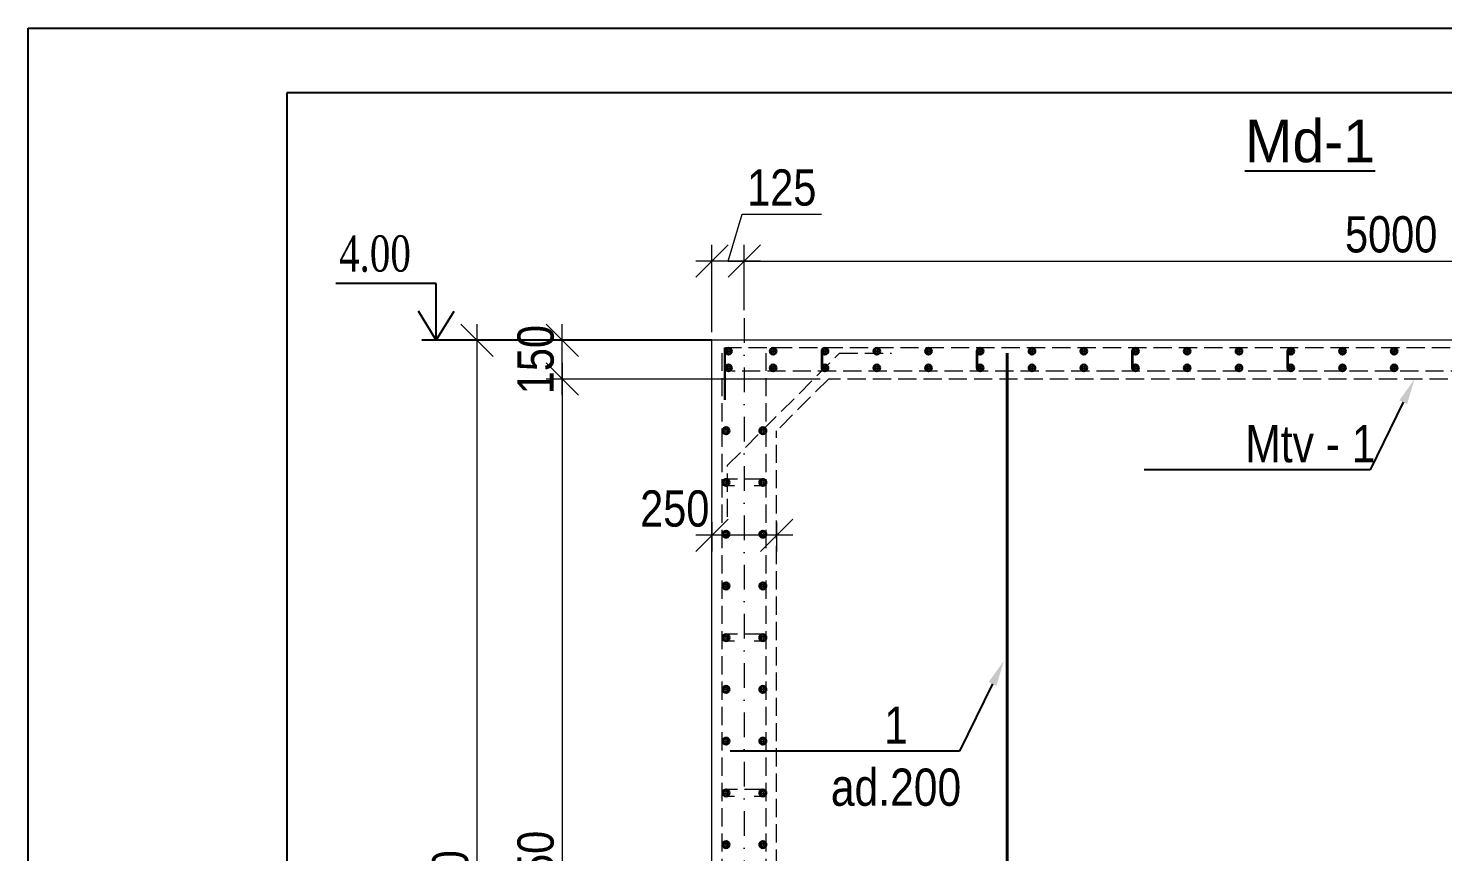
# Model space of a CAD drawing. Header units: millimetres. Extents: x 1067644 to 1117794, y -913136 to -692535.
# Drawn here: x 1077593 to 1088525, y -794106 to -787739 of the extents above; entities that cross this region are included whole.
import ezdxf
from ezdxf import colors
from ezdxf.entities.mleader import LeaderData, LeaderLine
from ezdxf.math import Vec2, Vec3

# ---------------------------------------------------------------- set-up
doc = ezdxf.new("R2010")
doc.units = ezdxf.units.MM
doc.linetypes.add('DASHDOT', pattern=[25.4, 12.7, -6.35, 0, -6.35])
doc.linetypes.add('Hidden Line', pattern=[391.222223, 282.222223, -109])
doc.layers.add('Layer3', color=7, linetype='Continuous', lineweight=13)
doc.styles.add('400', font='times.ttf', dxfattribs={"width": 0.75, "height": 300})
doc.styles.get("Standard").update_dxf_attribs({"font": 'a3ar(la).ttf'})
doc.styles.add('style6', font='ARIALN.TTF', dxfattribs={"height": 300})
doc.styles.add('yazitipi', font='ARIALN.TTF')
doc.dimstyles.new('sevda', dxfattribs={"dimscale": 100, "dimtxt": 2.8, "dimasz": 2.5, "dimexe": 1.25, "dimexo": 0.625, "dimtad": 1, "dimtxsty": 'yazitipi', "dimblk": 'OBLIQUE', "dimcen": 2.5, "dimdle": 1.25, "dimclrd": 253, "dimclre": 253, "dimclrt": 73, "dimaunit": 1, "dimadec": 3, "dimazin": 0, "dimtfac": 1, "dimtmove": 1, "dimatfit": 3, "dimfxl": 1, "dimlwd": 13, "dimlwe": 13, "dimarcsym": 0})

# ---------------------------------------------------------------- blocks, each defined once
blk = doc.blocks.new('_Oblique')
at = {"color": 0, "linetype": 'ByBlock', "lineweight": -2}
blk.add_line((-0.5, -0.5), (0.5, 0.5), dxfattribs=at)
blk = doc.blocks.new('*D66')
at = {"color": 253, "lineweight": 13, "ltscale": 15, "transparency": 16777216}
for p, q in [((1081721, -790576), (1081721, -790026)), ((1083715, -790151), (1081596, -790151)), ((1083715, -790451), (1081596, -790451))]:
    blk.add_line(p, q, dxfattribs=at)
at = {"layer": 'Defpoints', "color": 0, "ltscale": 15, "transparency": 16777216}
for p in [(1081721, -790151), (1083777, -790151), (1083777, -790451)]:
    blk.add_point(p, dxfattribs=at)
at = {"color": 253, "lineweight": 13, "ltscale": 15, "transparency": 16777216, "xscale": 250, "yscale": 250, "zscale": 250}
for p, rotation in [((1081721, -790151), 90), ((1081721, -790451), 270)]:
    blk.add_blockref('_Oblique', p, dxfattribs=dict(at, rotation=rotation))
at = {"color": 73, "ltscale": 15, "transparency": 16777216, "insert": (1081516, -790301), "char_height": 280, "attachment_point": 5, "rotation": 90, "style": 'yazitipi'}
blk.add_mtext('150', dxfattribs=at)
blk = doc.blocks.new('*D67')
at = {"color": 253, "lineweight": 13, "ltscale": 15, "transparency": 16777216}
for p, q in [((1083127, -789919), (1083127, -789414)), ((1093127, -789867), (1093127, -789414)), ((1083002, -789539), (1093252, -789539))]:
    blk.add_line(p, q, dxfattribs=at)
at = {"layer": 'Defpoints', "color": 0, "ltscale": 15, "transparency": 16777216}
for p in [(1093127, -789539), (1093127, -789930), (1083127, -789981)]:
    blk.add_point(p, dxfattribs=at)
at = {"color": 253, "lineweight": 13, "ltscale": 15, "transparency": 16777216, "xscale": 250, "yscale": 250, "zscale": 250, "rotation": 180}
blk.add_blockref('_Oblique', (1083127, -789539), dxfattribs=at)
at = {"color": 253, "lineweight": 13, "ltscale": 15, "transparency": 16777216, "xscale": 250, "yscale": 250, "zscale": 250}
blk.add_blockref('_Oblique', (1093127, -789539), dxfattribs=at)
at = {"color": 73, "ltscale": 15, "transparency": 16777216, "insert": (1088127, -789334), "char_height": 280, "attachment_point": 5, "style": 'yazitipi'}
blk.add_mtext('5000', dxfattribs=at)
blk = doc.blocks.new('*D68')
at = {"color": 253, "lineweight": 13, "ltscale": 15, "transparency": 16777216}
for p, q in [((1083002, -789539), (1083111, -789177)), ((1083111, -789177), (1083723, -789177)), ((1082877, -790088), (1082877, -789414)), ((1083127, -789919), (1083127, -789414)), ((1083252, -789539), (1082752, -789539))]:
    blk.add_line(p, q, dxfattribs=at)
at = {"layer": 'Defpoints', "color": 0, "ltscale": 15, "transparency": 16777216}
for p in [(1082877, -789539), (1083127, -789981), (1082877, -790151)]:
    blk.add_point(p, dxfattribs=at)
at = {"color": 253, "lineweight": 13, "ltscale": 15, "transparency": 16777216, "xscale": 250, "yscale": 250, "zscale": 250, "rotation": 180}
blk.add_blockref('_Oblique', (1082877, -789539), dxfattribs=at)
at = {"color": 253, "lineweight": 13, "ltscale": 15, "transparency": 16777216, "xscale": 250, "yscale": 250, "zscale": 250}
blk.add_blockref('_Oblique', (1083127, -789539), dxfattribs=at)
at = {"color": 73, "ltscale": 15, "transparency": 16777216, "insert": (1083417, -788972), "char_height": 280, "attachment_point": 5, "style": 'yazitipi'}
blk.add_mtext('125', dxfattribs=at)
blk = doc.blocks.new('*D110')
at = {"color": 253, "lineweight": 13, "ltscale": 15, "transparency": 16777216}
for p, q in [((1082877, -791554), (1082877, -791784)), ((1083377, -791554), (1083377, -791784)), ((1083502, -791659), (1082752, -791659))]:
    blk.add_line(p, q, dxfattribs=at)
at = {"layer": 'Defpoints', "color": 0, "ltscale": 15, "transparency": 16777216}
for p in [(1082877, -791492), (1083377, -791492), (1082877, -791659)]:
    blk.add_point(p, dxfattribs=at)
at = {"color": 253, "lineweight": 13, "ltscale": 15, "transparency": 16777216, "xscale": 250, "yscale": 250, "zscale": 250}
for p, rotation in [((1082877, -791659), 180.0000000000261), ((1083377, -791659), 2.60592e-11)]:
    blk.add_blockref('_Oblique', p, dxfattribs=dict(at, rotation=rotation))
at = {"color": 73, "ltscale": 15, "transparency": 16777216, "insert": (1082590, -791454), "char_height": 280, "attachment_point": 5, "style": 'yazitipi'}
blk.add_mtext('250', dxfattribs=at)
blk = doc.blocks.new('ntnntyht')
at = {"lineweight": 25}
for p, q in [((1961564, -20955), (2003567, -20955)), ((1961564, -50629), (1961564, -20955))]:
    blk.add_line(p, q, dxfattribs=at)
at = {"lineweight": 25, "ltscale": 15}
for p, q in [((2003045, -21477), (1963653, -21477)), ((1963654, -50106), (1963654, -21476))]:
    blk.add_line(p, q, dxfattribs=at)
blk = doc.blocks.new('*D156')
at = {"color": 253, "lineweight": 13, "ltscale": 15, "transparency": 16777216}
for p, q in [((1081721, -790326), (1081721, -798276)), ((1082593, -790451), (1081596, -790451)), ((1082593, -798151), (1081596, -798151))]:
    blk.add_line(p, q, dxfattribs=at)
at = {"layer": 'Defpoints', "color": 0, "ltscale": 15, "transparency": 16777216}
for p in [(1082655, -790451), (1081721, -798151), (1082655, -798151)]:
    blk.add_point(p, dxfattribs=at)
at = {"color": 253, "lineweight": 13, "ltscale": 15, "transparency": 16777216, "xscale": 250, "yscale": 250, "zscale": 250}
for p, rotation in [((1081721, -790451), 90), ((1081721, -798151), 270)]:
    blk.add_blockref('_Oblique', p, dxfattribs=dict(at, rotation=rotation))
at = {"color": 73, "ltscale": 15, "transparency": 16777216, "insert": (1081516, -794301), "char_height": 280, "attachment_point": 5, "rotation": 90, "style": 'yazitipi'}
blk.add_mtext('3850', dxfattribs=at)
blk = doc.blocks.new('*D157')
at = {"color": 253, "lineweight": 13, "ltscale": 15, "transparency": 16777216}
for p, q in [((1081061, -790026), (1081061, -798876)), ((1081858, -790151), (1080936, -790151)), ((1081858, -798751), (1080936, -798751))]:
    blk.add_line(p, q, dxfattribs=at)
at = {"layer": 'Defpoints', "color": 0, "ltscale": 15, "transparency": 16777216}
for p in [(1081921, -790151), (1081061, -798751), (1081921, -798751)]:
    blk.add_point(p, dxfattribs=at)
at = {"color": 253, "lineweight": 13, "ltscale": 15, "transparency": 16777216, "xscale": 250, "yscale": 250, "zscale": 250}
for p, rotation in [((1081061, -790151), 90), ((1081061, -798751), 270)]:
    blk.add_blockref('_Oblique', p, dxfattribs=dict(at, rotation=rotation))
at = {"color": 73, "ltscale": 15, "transparency": 16777216, "insert": (1080856, -794451), "char_height": 280, "attachment_point": 5, "rotation": 90, "style": 'yazitipi'}
blk.add_mtext('4300', dxfattribs=at)

msp = doc.modelspace()

# ---------------------------------------------------------------- hatches: boundary and pattern name
at = {"lineweight": 9, "ltscale": 15}
h = msp.add_hatch(dxfattribs=at)
h.set_pattern_fill('ANGLE', color=256, scale=1.9)
h.set_pattern_definition([(0, (-828523.784, 653661.425), (0, 13.2715), [9.652, -3.6195]), (90, (-828523.784, 653661.425), (-13.2715, 8e-16), [9.652, -3.6195])])
edge = h.paths.add_edge_path()
edge.add_arc((1083005.371, -790236.322), 25.429, 0, 360)
h = msp.add_hatch(dxfattribs=at)
h.set_pattern_fill('ANGLE', color=256, scale=1.9)
h.set_pattern_definition([(0, (-828178.165, 653661.425), (0, 13.2715), [9.652, -3.6195]), (90, (-828178.165, 653661.425), (-13.2715, 8e-16), [9.652, -3.6195])])
edge = h.paths.add_edge_path()
edge.add_arc((1083350.99, -790236.322), 25.429, 0, 360)
h = msp.add_hatch(dxfattribs=at)
h.set_pattern_fill('ANGLE', color=256, scale=1.9)
h.set_pattern_definition([(0, (-827778.165, 653661.425), (0, 13.2715), [9.652, -3.6195]), (90, (-827778.165, 653661.425), (-13.2715, 8e-16), [9.652, -3.6195])])
edge = h.paths.add_edge_path()
edge.add_arc((1083750.99, -790236.322), 25.429, 0, 360)
h = msp.add_hatch(dxfattribs=at)
h.set_pattern_fill('ANGLE', color=256, scale=1.9)
h.set_pattern_definition([(0, (-827378.165, 653661.425), (0, 13.2715), [9.652, -3.6195]), (90, (-827378.165, 653661.425), (-13.2715, 8e-16), [9.652, -3.6195])])
edge = h.paths.add_edge_path()
edge.add_arc((1084150.99, -790236.322), 25.429, 0, 360)
h = msp.add_hatch(dxfattribs=at)
h.set_pattern_fill('ANGLE', color=256, scale=1.9)
h.set_pattern_definition([(0, (-826978.165, 653661.425), (0, 13.2715), [9.652, -3.6195]), (90, (-826978.165, 653661.425), (-13.2715, 8e-16), [9.652, -3.6195])])
edge = h.paths.add_edge_path()
edge.add_arc((1084550.99, -790236.322), 25.429, 0, 360)
h = msp.add_hatch(dxfattribs=at)
h.set_pattern_fill('ANGLE', color=256, scale=1.9)
h.set_pattern_definition([(0, (-826578.165, 653661.425), (0, 13.2715), [9.652, -3.6195]), (90, (-826578.165, 653661.425), (-13.2715, 8e-16), [9.652, -3.6195])])
edge = h.paths.add_edge_path()
edge.add_arc((1084950.99, -790236.322), 25.429, 0, 360)
h = msp.add_hatch(dxfattribs=at)
h.set_pattern_fill('ANGLE', color=256, scale=1.9)
h.set_pattern_definition([(0, (-826178.165, 653661.425), (0, 13.2715), [9.652, -3.6195]), (90, (-826178.165, 653661.425), (-13.2715, 8e-16), [9.652, -3.6195])])
edge = h.paths.add_edge_path()
edge.add_arc((1085350.99, -790236.322), 25.429, 0, 360)
h = msp.add_hatch(dxfattribs=at)
h.set_pattern_fill('ANGLE', color=256, scale=1.9)
h.set_pattern_definition([(0, (-825778.165, 653661.425), (0, 13.2715), [9.652, -3.6195]), (90, (-825778.165, 653661.425), (-13.2715, 8e-16), [9.652, -3.6195])])
edge = h.paths.add_edge_path()
edge.add_arc((1085750.99, -790236.322), 25.429, 0, 360)
h = msp.add_hatch(dxfattribs=at)
h.set_pattern_fill('ANGLE', color=256, scale=1.9)
h.set_pattern_definition([(0, (-825378.165, 653661.425), (0, 13.2715), [9.652, -3.6195]), (90, (-825378.165, 653661.425), (-13.2715, 8e-16), [9.652, -3.6195])])
edge = h.paths.add_edge_path()
edge.add_arc((1086150.99, -790236.322), 25.429, 0, 360)
h = msp.add_hatch(dxfattribs=at)
h.set_pattern_fill('ANGLE', color=256, scale=1.9)
h.set_pattern_definition([(0, (-824978.165, 653661.425), (0, 13.2715), [9.652, -3.6195]), (90, (-824978.165, 653661.425), (-13.2715, 8e-16), [9.652, -3.6195])])
edge = h.paths.add_edge_path()
edge.add_arc((1086550.99, -790236.322), 25.429, 0, 360)
h = msp.add_hatch(dxfattribs=at)
h.set_pattern_fill('ANGLE', color=256, scale=1.9)
h.set_pattern_definition([(0, (-824578.165, 653661.425), (0, 13.2715), [9.652, -3.6195]), (90, (-824578.165, 653661.425), (-13.2715, 8e-16), [9.652, -3.6195])])
edge = h.paths.add_edge_path()
edge.add_arc((1086950.99, -790236.322), 25.429, 0, 360)
h = msp.add_hatch(dxfattribs=at)
h.set_pattern_fill('ANGLE', color=256, scale=1.9)
h.set_pattern_definition([(0, (-824178.165, 653661.425), (0, 13.2715), [9.652, -3.6195]), (90, (-824178.165, 653661.425), (-13.2715, 8e-16), [9.652, -3.6195])])
edge = h.paths.add_edge_path()
edge.add_arc((1087350.99, -790236.322), 25.429, 0, 360)
h = msp.add_hatch(dxfattribs=at)
h.set_pattern_fill('ANGLE', color=256, scale=1.9)
h.set_pattern_definition([(0, (-823778.165, 653661.425), (0, 13.2715), [9.652, -3.6195]), (90, (-823778.165, 653661.425), (-13.2715, 8e-16), [9.652, -3.6195])])
edge = h.paths.add_edge_path()
edge.add_arc((1087750.99, -790236.322), 25.429, 0, 360)
h = msp.add_hatch(dxfattribs=at)
h.set_pattern_fill('ANGLE', color=256, scale=1.9)
h.set_pattern_definition([(0, (-823378.165, 653661.425), (0, 13.2715), [9.652, -3.6195]), (90, (-823378.165, 653661.425), (-13.2715, 8e-16), [9.652, -3.6195])])
edge = h.paths.add_edge_path()
edge.add_arc((1088150.99, -790236.322), 25.429, 0, 360)
h = msp.add_hatch(dxfattribs=at)
h.set_pattern_fill('ANGLE', color=256, scale=1.9)
h.set_pattern_definition([(0, (-828523.784, 653532.283), (0, 13.2715), [9.652, -3.6195]), (90, (-828523.784, 653532.283), (-13.2715, 8e-16), [9.652, -3.6195])])
edge = h.paths.add_edge_path()
edge.add_arc((1083005.371, -790365.464), 25.429, 0, 360)
h = msp.add_hatch(dxfattribs=at)
h.set_pattern_fill('ANGLE', color=256, scale=1.9)
h.set_pattern_definition([(0, (-828178.165, 653532.283), (0, 13.2715), [9.652, -3.6195]), (90, (-828178.165, 653532.283), (-13.2715, 8e-16), [9.652, -3.6195])])
edge = h.paths.add_edge_path()
edge.add_arc((1083350.99, -790365.464), 25.429, 0, 360)
h = msp.add_hatch(dxfattribs=at)
h.set_pattern_fill('ANGLE', color=256, scale=1.9)
h.set_pattern_definition([(0, (-827778.165, 653532.283), (0, 13.2715), [9.652, -3.6195]), (90, (-827778.165, 653532.283), (-13.2715, 8e-16), [9.652, -3.6195])])
edge = h.paths.add_edge_path()
edge.add_arc((1083750.99, -790365.464), 25.429, 0, 360)
h = msp.add_hatch(dxfattribs=at)
h.set_pattern_fill('ANGLE', color=256, scale=1.9)
h.set_pattern_definition([(0, (-827378.165, 653532.283), (0, 13.2715), [9.652, -3.6195]), (90, (-827378.165, 653532.283), (-13.2715, 8e-16), [9.652, -3.6195])])
edge = h.paths.add_edge_path()
edge.add_arc((1084150.99, -790365.464), 25.429, 0, 360)
h = msp.add_hatch(dxfattribs=at)
h.set_pattern_fill('ANGLE', color=256, scale=1.9)
h.set_pattern_definition([(0, (-826978.165, 653532.283), (0, 13.2715), [9.652, -3.6195]), (90, (-826978.165, 653532.283), (-13.2715, 8e-16), [9.652, -3.6195])])
edge = h.paths.add_edge_path()
edge.add_arc((1084550.99, -790365.464), 25.429, 0, 360)
h = msp.add_hatch(dxfattribs=at)
h.set_pattern_fill('ANGLE', color=256, scale=1.9)
h.set_pattern_definition([(0, (-826578.165, 653532.283), (0, 13.2715), [9.652, -3.6195]), (90, (-826578.165, 653532.283), (-13.2715, 8e-16), [9.652, -3.6195])])
edge = h.paths.add_edge_path()
edge.add_arc((1084950.99, -790365.464), 25.429, 0, 360)
h = msp.add_hatch(dxfattribs=at)
h.set_pattern_fill('ANGLE', color=256, scale=1.9)
h.set_pattern_definition([(0, (-826178.165, 653532.283), (0, 13.2715), [9.652, -3.6195]), (90, (-826178.165, 653532.283), (-13.2715, 8e-16), [9.652, -3.6195])])
edge = h.paths.add_edge_path()
edge.add_arc((1085350.99, -790365.464), 25.429, 0, 360)
h = msp.add_hatch(dxfattribs=at)
h.set_pattern_fill('ANGLE', color=256, scale=1.9)
h.set_pattern_definition([(0, (-825778.165, 653532.283), (0, 13.2715), [9.652, -3.6195]), (90, (-825778.165, 653532.283), (-13.2715, 8e-16), [9.652, -3.6195])])
edge = h.paths.add_edge_path()
edge.add_arc((1085750.99, -790365.464), 25.429, 0, 360)
h = msp.add_hatch(dxfattribs=at)
h.set_pattern_fill('ANGLE', color=256, scale=1.9)
h.set_pattern_definition([(0, (-825378.165, 653532.283), (0, 13.2715), [9.652, -3.6195]), (90, (-825378.165, 653532.283), (-13.2715, 8e-16), [9.652, -3.6195])])
edge = h.paths.add_edge_path()
edge.add_arc((1086150.99, -790365.464), 25.429, 0, 360)
h = msp.add_hatch(dxfattribs=at)
h.set_pattern_fill('ANGLE', color=256, scale=1.9)
h.set_pattern_definition([(0, (-824978.165, 653532.283), (0, 13.2715), [9.652, -3.6195]), (90, (-824978.165, 653532.283), (-13.2715, 8e-16), [9.652, -3.6195])])
edge = h.paths.add_edge_path()
edge.add_arc((1086550.99, -790365.464), 25.429, 0, 360)
h = msp.add_hatch(dxfattribs=at)
h.set_pattern_fill('ANGLE', color=256, scale=1.9)
h.set_pattern_definition([(0, (-824578.165, 653532.283), (0, 13.2715), [9.652, -3.6195]), (90, (-824578.165, 653532.283), (-13.2715, 8e-16), [9.652, -3.6195])])
edge = h.paths.add_edge_path()
edge.add_arc((1086950.99, -790365.464), 25.429, 0, 360)
h = msp.add_hatch(dxfattribs=at)
h.set_pattern_fill('ANGLE', color=256, scale=1.9)
h.set_pattern_definition([(0, (-824178.165, 653532.283), (0, 13.2715), [9.652, -3.6195]), (90, (-824178.165, 653532.283), (-13.2715, 8e-16), [9.652, -3.6195])])
edge = h.paths.add_edge_path()
edge.add_arc((1087350.99, -790365.464), 25.429, 0, 360)
h = msp.add_hatch(dxfattribs=at)
h.set_pattern_fill('ANGLE', color=256, scale=1.9)
h.set_pattern_definition([(0, (-823778.165, 653532.283), (0, 13.2715), [9.652, -3.6195]), (90, (-823778.165, 653532.283), (-13.2715, 8e-16), [9.652, -3.6195])])
edge = h.paths.add_edge_path()
edge.add_arc((1087750.99, -790365.464), 25.429, 0, 360)
h = msp.add_hatch(dxfattribs=at)
h.set_pattern_fill('ANGLE', color=256, scale=1.9)
h.set_pattern_definition([(0, (-823378.165, 653532.283), (0, 13.2715), [9.652, -3.6195]), (90, (-823378.165, 653532.283), (-13.2715, 8e-16), [9.652, -3.6195])])
edge = h.paths.add_edge_path()
edge.add_arc((1088150.99, -790365.464), 25.429, 0, 360)
h = msp.add_hatch(dxfattribs=at)
h.set_pattern_fill('ANGLE', color=256, scale=2)
h.set_pattern_definition([(0, (-920367.614, 729041.473), (0, 13.97), [10.16, -3.81]), (90, (-920367.614, 729041.473), (-13.97, 9e-16), [10.16, -3.81])])
edge = h.paths.add_edge_path()
edge.add_arc((1082986.508, -790850.893), 26.767, 0, 360)
h = msp.add_hatch(dxfattribs=at)
h.set_pattern_fill('ANGLE', color=256, scale=2)
h.set_pattern_definition([(0, (-920651.762, 729041.473), (0, 13.97), [10.16, -3.81]), (90, (-920651.762, 729041.473), (-13.97, 9e-16), [10.16, -3.81])])
edge = h.paths.add_edge_path()
edge.add_arc((1083270.656, -790850.893), 26.767, 0, 360)
h = msp.add_hatch(dxfattribs=at)
h.set_pattern_fill('ANGLE', color=256, scale=2)
h.set_pattern_definition([(0, (-920367.614, 728641.473), (0, 13.97), [10.16, -3.81]), (90, (-920367.614, 728641.473), (-13.97, 9e-16), [10.16, -3.81])])
edge = h.paths.add_edge_path()
edge.add_arc((1082986.508, -791250.893), 26.767, 0, 360)
h = msp.add_hatch(dxfattribs=at)
h.set_pattern_fill('ANGLE', color=256, scale=2)
h.set_pattern_definition([(0, (-920651.762, 728641.473), (0, 13.97), [10.16, -3.81]), (90, (-920651.762, 728641.473), (-13.97, 9e-16), [10.16, -3.81])])
edge = h.paths.add_edge_path()
edge.add_arc((1083270.656, -791250.893), 26.767, 0, 360)
h = msp.add_hatch(dxfattribs=at)
h.set_pattern_fill('ANGLE', color=256, scale=2)
h.set_pattern_definition([(0, (-920367.614, 728241.473), (0, 13.97), [10.16, -3.81]), (90, (-920367.614, 728241.473), (-13.97, 9e-16), [10.16, -3.81])])
edge = h.paths.add_edge_path()
edge.add_arc((1082986.508, -791650.893), 26.767, 0, 360)
h = msp.add_hatch(dxfattribs=at)
h.set_pattern_fill('ANGLE', color=256, scale=2)
h.set_pattern_definition([(0, (-920651.762, 728241.473), (0, 13.97), [10.16, -3.81]), (90, (-920651.762, 728241.473), (-13.97, 9e-16), [10.16, -3.81])])
edge = h.paths.add_edge_path()
edge.add_arc((1083270.656, -791650.893), 26.767, 0, 360)
h = msp.add_hatch(dxfattribs=at)
h.set_pattern_fill('ANGLE', color=256, scale=2)
h.set_pattern_definition([(0, (-920367.614, 727841.473), (0, 13.97), [10.16, -3.81]), (90, (-920367.614, 727841.473), (-13.97, 9e-16), [10.16, -3.81])])
edge = h.paths.add_edge_path()
edge.add_arc((1082986.508, -792050.893), 26.767, 0, 360)
h = msp.add_hatch(dxfattribs=at)
h.set_pattern_fill('ANGLE', color=256, scale=2)
h.set_pattern_definition([(0, (-920651.762, 727841.473), (0, 13.97), [10.16, -3.81]), (90, (-920651.762, 727841.473), (-13.97, 9e-16), [10.16, -3.81])])
edge = h.paths.add_edge_path()
edge.add_arc((1083270.656, -792050.893), 26.767, 0, 360)
h = msp.add_hatch(dxfattribs=at)
h.set_pattern_fill('ANGLE', color=256, scale=2)
h.set_pattern_definition([(0, (-920367.614, 727441.473), (0, 13.97), [10.16, -3.81]), (90, (-920367.614, 727441.473), (-13.97, 9e-16), [10.16, -3.81])])
edge = h.paths.add_edge_path()
edge.add_arc((1082986.508, -792450.893), 26.767, 0, 360)
h = msp.add_hatch(dxfattribs=at)
h.set_pattern_fill('ANGLE', color=256, scale=2)
h.set_pattern_definition([(0, (-920651.762, 727441.473), (0, 13.97), [10.16, -3.81]), (90, (-920651.762, 727441.473), (-13.97, 9e-16), [10.16, -3.81])])
edge = h.paths.add_edge_path()
edge.add_arc((1083270.656, -792450.893), 26.767, 0, 360)
h = msp.add_hatch(dxfattribs=at)
h.set_pattern_fill('ANGLE', color=256, scale=2)
h.set_pattern_definition([(0, (-920367.614, 727041.473), (0, 13.97), [10.16, -3.81]), (90, (-920367.614, 727041.473), (-13.97, 9e-16), [10.16, -3.81])])
edge = h.paths.add_edge_path()
edge.add_arc((1082986.508, -792850.893), 26.767, 0, 360)
h = msp.add_hatch(dxfattribs=at)
h.set_pattern_fill('ANGLE', color=256, scale=2)
h.set_pattern_definition([(0, (-920651.762, 727041.473), (0, 13.97), [10.16, -3.81]), (90, (-920651.762, 727041.473), (-13.97, 9e-16), [10.16, -3.81])])
edge = h.paths.add_edge_path()
edge.add_arc((1083270.656, -792850.893), 26.767, 0, 360)
h = msp.add_hatch(dxfattribs=at)
h.set_pattern_fill('ANGLE', color=256, scale=2)
h.set_pattern_definition([(0, (-920367.614, 726641.473), (0, 13.97), [10.16, -3.81]), (90, (-920367.614, 726641.473), (-13.97, 9e-16), [10.16, -3.81])])
edge = h.paths.add_edge_path()
edge.add_arc((1082986.508, -793250.893), 26.767, 0, 360)
h = msp.add_hatch(dxfattribs=at)
h.set_pattern_fill('ANGLE', color=256, scale=2)
h.set_pattern_definition([(0, (-920651.762, 726641.473), (0, 13.97), [10.16, -3.81]), (90, (-920651.762, 726641.473), (-13.97, 9e-16), [10.16, -3.81])])
edge = h.paths.add_edge_path()
edge.add_arc((1083270.656, -793250.893), 26.767, 0, 360)
h = msp.add_hatch(dxfattribs=at)
h.set_pattern_fill('ANGLE', color=256, scale=2)
h.set_pattern_definition([(0, (-920367.614, 726241.473), (0, 13.97), [10.16, -3.81]), (90, (-920367.614, 726241.473), (-13.97, 9e-16), [10.16, -3.81])])
edge = h.paths.add_edge_path()
edge.add_arc((1082986.508, -793650.893), 26.767, 0, 360)
h = msp.add_hatch(dxfattribs=at)
h.set_pattern_fill('ANGLE', color=256, scale=2)
h.set_pattern_definition([(0, (-920651.762, 726241.473), (0, 13.97), [10.16, -3.81]), (90, (-920651.762, 726241.473), (-13.97, 9e-16), [10.16, -3.81])])
edge = h.paths.add_edge_path()
edge.add_arc((1083270.656, -793650.893), 26.767, 0, 360)
h = msp.add_hatch(dxfattribs=at)
h.set_pattern_fill('ANGLE', color=256, scale=2)
h.set_pattern_definition([(0, (-920367.614, 725841.473), (0, 13.97), [10.16, -3.81]), (90, (-920367.614, 725841.473), (-13.97, 9e-16), [10.16, -3.81])])
edge = h.paths.add_edge_path()
edge.add_arc((1082986.508, -794050.893), 26.767, 0, 360)
h = msp.add_hatch(dxfattribs=at)
h.set_pattern_fill('ANGLE', color=256, scale=2)
h.set_pattern_definition([(0, (-920651.762, 725841.473), (0, 13.97), [10.16, -3.81]), (90, (-920651.762, 725841.473), (-13.97, 9e-16), [10.16, -3.81])])
edge = h.paths.add_edge_path()
edge.add_arc((1083270.656, -794050.893), 26.767, 0, 360)

# ---------------------------------------------------------------- linework, layer by layer
at = {"color": 7}
msp.add_line((1080746.725, -789711.44), (1079970.416, -789711.44), dxfattribs=at)
at = {"color": 0}
msp.add_line((1080746.725, -790150.893), (1080746.725, -789711.44), dxfattribs=at)
at = {"linetype": 'DASHDOT', "lineweight": 15, "ltscale": 15}
msp.add_line((1083127.423, -789981.227), (1083127.423, -800247.18), dxfattribs=at)
at = {"ltscale": 15}
msp.add_line((1082877.423, -790150.893), (1080635.952, -790150.893), dxfattribs=at)
at = {"lineweight": 13, "ltscale": 15}
for p in [(1082877.423, -798150.893), (1093377.423, -790150.893)]:
    msp.add_line(p, (1082877.423, -790150.893), dxfattribs=at)
at = {"color": 161, "linetype": 'Hidden Line', "lineweight": 13, "ltscale": 0.5}
for p, q in [((1082957.423, -798604.494), (1082957.423, -790250.893)), ((1093277.423, -790210.893), (1082977.423, -790210.893)), ((1083297.423, -798604.494), (1083297.423, -790250.893)), ((1093227.423, -790390.893), (1083027.423, -790390.893)), ((1083270.656, -791224.126), (1082986.508, -791224.126)), ((1083052.588, -791277.66), (1082986.508, -791277.66)), ((1083270.656, -791277.66), (1083204.576, -791277.66)), ((1083270.656, -792424.126), (1082986.508, -792424.126)), ((1083052.588, -792477.66), (1082986.508, -792477.66)), ((1083270.656, -792477.66), (1083204.576, -792477.66)), ((1083270.656, -793624.126), (1082986.508, -793624.126)), ((1083052.588, -793677.66), (1082986.508, -793677.66)), ((1083270.656, -793677.66), (1083204.576, -793677.66))]:
    msp.add_line(p, q, dxfattribs=at)
at = {"lineweight": 30, "ltscale": 15}
msp.add_line((1082977.423, -790210.893), (1082977.423, -790610.893), dxfattribs=at)
at = {"color": 6, "lineweight": 35, "ltscale": 15}
for p, q in [((1083725.561, -790236.322), (1083725.561, -790365.464)), ((1084925.561, -790236.322), (1084925.561, -790365.464)), ((1086125.561, -790236.322), (1086125.561, -790365.464)), ((1087325.561, -790236.322), (1087325.561, -790365.464))]:
    msp.add_line(p, q, dxfattribs=at)
at = {"color": 73, "lineweight": 40, "ltscale": 0.5}
msp.add_line((1085157.868, -798650.893), (1085157.868, -790250.893), dxfattribs=at)
at = {"color": 71, "linetype": 'Hidden Line', "lineweight": 13, "ltscale": 0.5}
for p, q in [((1083777.423, -790450.893), (1083377.423, -790850.893)), ((1092477.423, -790450.893), (1083777.423, -790450.893)), ((1083377.423, -797750.893), (1083377.423, -790850.893))]:
    msp.add_line(p, q, dxfattribs=at)
at = {"color": 7, "ltscale": 15}
for points in [[(1080746.725, -790150.893), (1080608.123, -789926.549)], [(1080746.725, -790150.893), (1080885.327, -789926.549)]]:
    msp.add_lwpolyline(points, dxfattribs=at)
at = {"color": 161, "linetype": 'Hidden Line', "lineweight": 13, "ltscale": 0.5}
msp.add_lwpolyline([(1082997.423, -791517.756), (1082997.423, -791117.756), (1083864.286, -790250.893), (1084264.286, -790250.893)], dxfattribs=at)
at = {"lineweight": 30, "ltscale": 15}
for centre, radius in [((1083005.371, -790236.322), 25.429), ((1083350.99, -790236.322), 25.429), ((1083750.99, -790236.322), 25.429), ((1084150.99, -790236.322), 25.429), ((1084550.99, -790236.322), 25.429), ((1084950.99, -790236.322), 25.429), ((1085350.99, -790236.322), 25.429), ((1085750.99, -790236.322), 25.429), ((1086150.99, -790236.322), 25.429), ((1086550.99, -790236.322), 25.429), ((1086950.99, -790236.322), 25.429), ((1087350.99, -790236.322), 25.429), ((1087750.99, -790236.322), 25.429), ((1088150.99, -790236.322), 25.429), ((1083005.371, -790365.464), 25.429), ((1083350.99, -790365.464), 25.429), ((1083750.99, -790365.464), 25.429), ((1084150.99, -790365.464), 25.429), ((1084550.99, -790365.464), 25.429), ((1084950.99, -790365.464), 25.429), ((1085350.99, -790365.464), 25.429), ((1085750.99, -790365.464), 25.429), ((1086150.99, -790365.464), 25.429), ((1086550.99, -790365.464), 25.429), ((1086950.99, -790365.464), 25.429), ((1087350.99, -790365.464), 25.429), ((1087750.99, -790365.464), 25.429), ((1088150.99, -790365.464), 25.429), ((1082986.508, -790850.893), 26.767), ((1083270.656, -790850.893), 26.767), ((1082986.508, -791250.893), 26.767), ((1083270.656, -791250.893), 26.767), ((1082986.508, -791650.893), 26.767), ((1083270.656, -791650.893), 26.767), ((1082986.508, -792050.893), 26.767), ((1083270.656, -792050.893), 26.767), ((1082986.508, -792450.893), 26.767), ((1083270.656, -792450.893), 26.767), ((1082986.508, -792850.893), 26.767), ((1083270.656, -792850.893), 26.767), ((1082986.508, -793250.893), 26.767), ((1083270.656, -793250.893), 26.767), ((1082986.508, -793650.893), 26.767), ((1083270.656, -793650.893), 26.767), ((1082986.508, -794050.893), 26.767), ((1083270.656, -794050.893), 26.767)]:
    msp.add_circle(centre, radius, dxfattribs=at)

# ---------------------------------------------------------------- block references
at = {"color": 3, "xscale": 0.9570868817713122, "yscale": 0.9570868817713122, "zscale": 0.9570868817713122}
msp.add_blockref('ntnntyht', (-799793.986, -767683.728), dxfattribs=at)

# ---------------------------------------------------------------- texts
at = {"lineweight": 9, "insert": (1080550.384, -789340.426), "char_height": 280, "width": 23109.77763, "attachment_point": 3, "style": '400'}
msp.add_mtext('{\\fTimes New Roman|b0|i0|c238|p18;4.0}0', dxfattribs=at)
at = {"layer": 'Layer3', "color": 0, "lineweight": 25, "insert": (1082787.646, -788445.028), "char_height": 520, "width": 9423.62436, "attachment_point": 1}
msp.add_mtext('\\pxqc;{\\H0.63462x;\\LMd-1}', dxfattribs=at)

# ---------------------------------------------------------------- dimensions: what is measured, and where the dimension line sits
at = {"ltscale": 15}
for base, p2, picture, middle in [((1082877.423, -789538.982), (1082877.423, -790150.893), '*D68', (1083173.437, -788971.811)), ((1093127.423, -789538.982), (1093127.423, -789929.904), '*D67', (1088127.423, -789333.521))]:
    dim = msp.add_linear_dim(base=base, p1=(1083127.423, -789981.227), p2=p2, dimstyle='sevda', override={"dimlfac": 0.5}, dxfattribs=at)
    dim.commit()
    dim.dimension.update_dxf_attribs({"geometry": picture, "text_midpoint": middle})
for base, p1, p2, override, picture, middle in [((1081061.174, -798750.893), (1081920.61, -790150.893), (1081920.61, -798750.893), {"dimlfac": 0.5}, '*D157', (1080855.713, -794450.893)), ((1081721.018, -798150.893), (1082655.471, -790450.893), (1082655.471, -798150.893), {"dimtad": 3, "dimlfac": 0.5}, '*D156', (1081515.557, -794300.893))]:
    dim = msp.add_linear_dim(base=base, p1=p1, p2=p2, angle=90, dimstyle='sevda', override=override, dxfattribs=at)
    dim.commit()
    dim.dimension.update_dxf_attribs({"geometry": picture, "text_midpoint": middle})
for base, p1, p2, angle, picture, middle in [((1081721.018, -790150.893), (1083777.423, -790450.893), (1083777.423, -790150.893), 90, '*D66', (1081721.018, -790300.893)), ((1082877.423, -791659.107), (1083377.423, -791491.849), (1082877.423, -791491.849), 180, '*D110', (1082589.96, -791659.107))]:
    dim = msp.add_linear_dim(base=base, p1=p1, p2=p2, angle=angle, dimstyle='sevda', override={"dimlfac": 0.5}, dxfattribs=at)
    dim.commit()
    dim.dimension.update_dxf_attribs({"geometry": picture, "text_midpoint": middle, "dimtype": 160})

# ---------------------------------------------------------------- leaders
at = {"color": 13, "linetype": 'ByBlock', "lineweight": 9}
ml = msp.add_multileader_mtext('Standard', dxfattribs=at)
ml.set_content('{\\fArial Narrow|b0|i0|c238|p34;\\C256;Mtv - 1      }', color=3, style='style6')
ml.set_leader_properties()
ml.build(insert=Vec2(0, 0))
ml.multileader.update_dxf_attribs({"text_left_attachment_type": 6, "text_right_attachment_type": 6, "dogleg_length": 0.36, "arrow_head_size": 200})
ctx = ml.context
ctx.base_point, ctx.char_height, ctx.arrow_head_size, ctx.landing_gap_size, ctx.plane_origin = Vec3(1087042.164, -791152.066), 287.5392, 200, 0.15, Vec3(1078653.498, -786464.68)
ctx.left_attachment, ctx.right_attachment, ctx.text_align_type = 6, 6, 1
notes = []
notes.append((ctx, [(1, (1, 1, 0), (1087964.087, -791152.066), (-1, 0), 0.36, [(0, [(1088308.21, -790450.893)], 0, [])])]))
ctx.mtext.insert, ctx.mtext.alignment, ctx.mtext.flow_direction = Vec3(1087502.946, -790807.019), 2, 5
ml = msp.add_multileader_mtext('Standard', dxfattribs=at)
ml.set_content('{\\fArial Narrow|b0|i0|c238|p34;\\C256;1\\Pad.200      }', color=3, style='style6')
ml.set_leader_properties()
ml.build(insert=Vec2(0, 0))
ml.multileader.update_dxf_attribs({"text_left_attachment_type": 6, "text_right_attachment_type": 6, "dogleg_length": 0.36, "arrow_head_size": 200})
ctx = ml.context
ctx.base_point, ctx.char_height, ctx.arrow_head_size, ctx.landing_gap_size, ctx.plane_origin = Vec3(1083810.017, -793328.863), 287.5392, 200, 0.15, Vec3(1075479.996, -788841.477)
ctx.left_attachment, ctx.right_attachment, ctx.text_align_type = 6, 6, 1
notes.append((ctx, [(1, (1, 1, 0), (1084790.585, -793328.863), (-1, 0), 0.36, [(0, [(1085134.708, -792627.69)], 0, [])])]))
ctx.mtext.insert, ctx.mtext.alignment, ctx.mtext.flow_direction = Vec3(1084300.121, -792983.816), 2, 5
for ctx, leaders in notes:
    for number, flags, end, landing, length, lines in leaders:
        leader = LeaderData()
        leader.index, (leader.has_last_leader_line, leader.has_dogleg_vector, leader.attachment_direction) = number, flags
        leader.last_leader_point, leader.dogleg_vector, leader.dogleg_length = Vec3(end), Vec3(landing), length
        for number, points, colour, breaks in lines:
            line = LeaderLine()
            line.index, line.vertices, line.color, line.breaks = number, Vec3.list(points), colors.encode_raw_color(colour), breaks
            leader.lines.append(line)
        ctx.leaders.append(leader)

doc.saveas('drawing.dxf')
